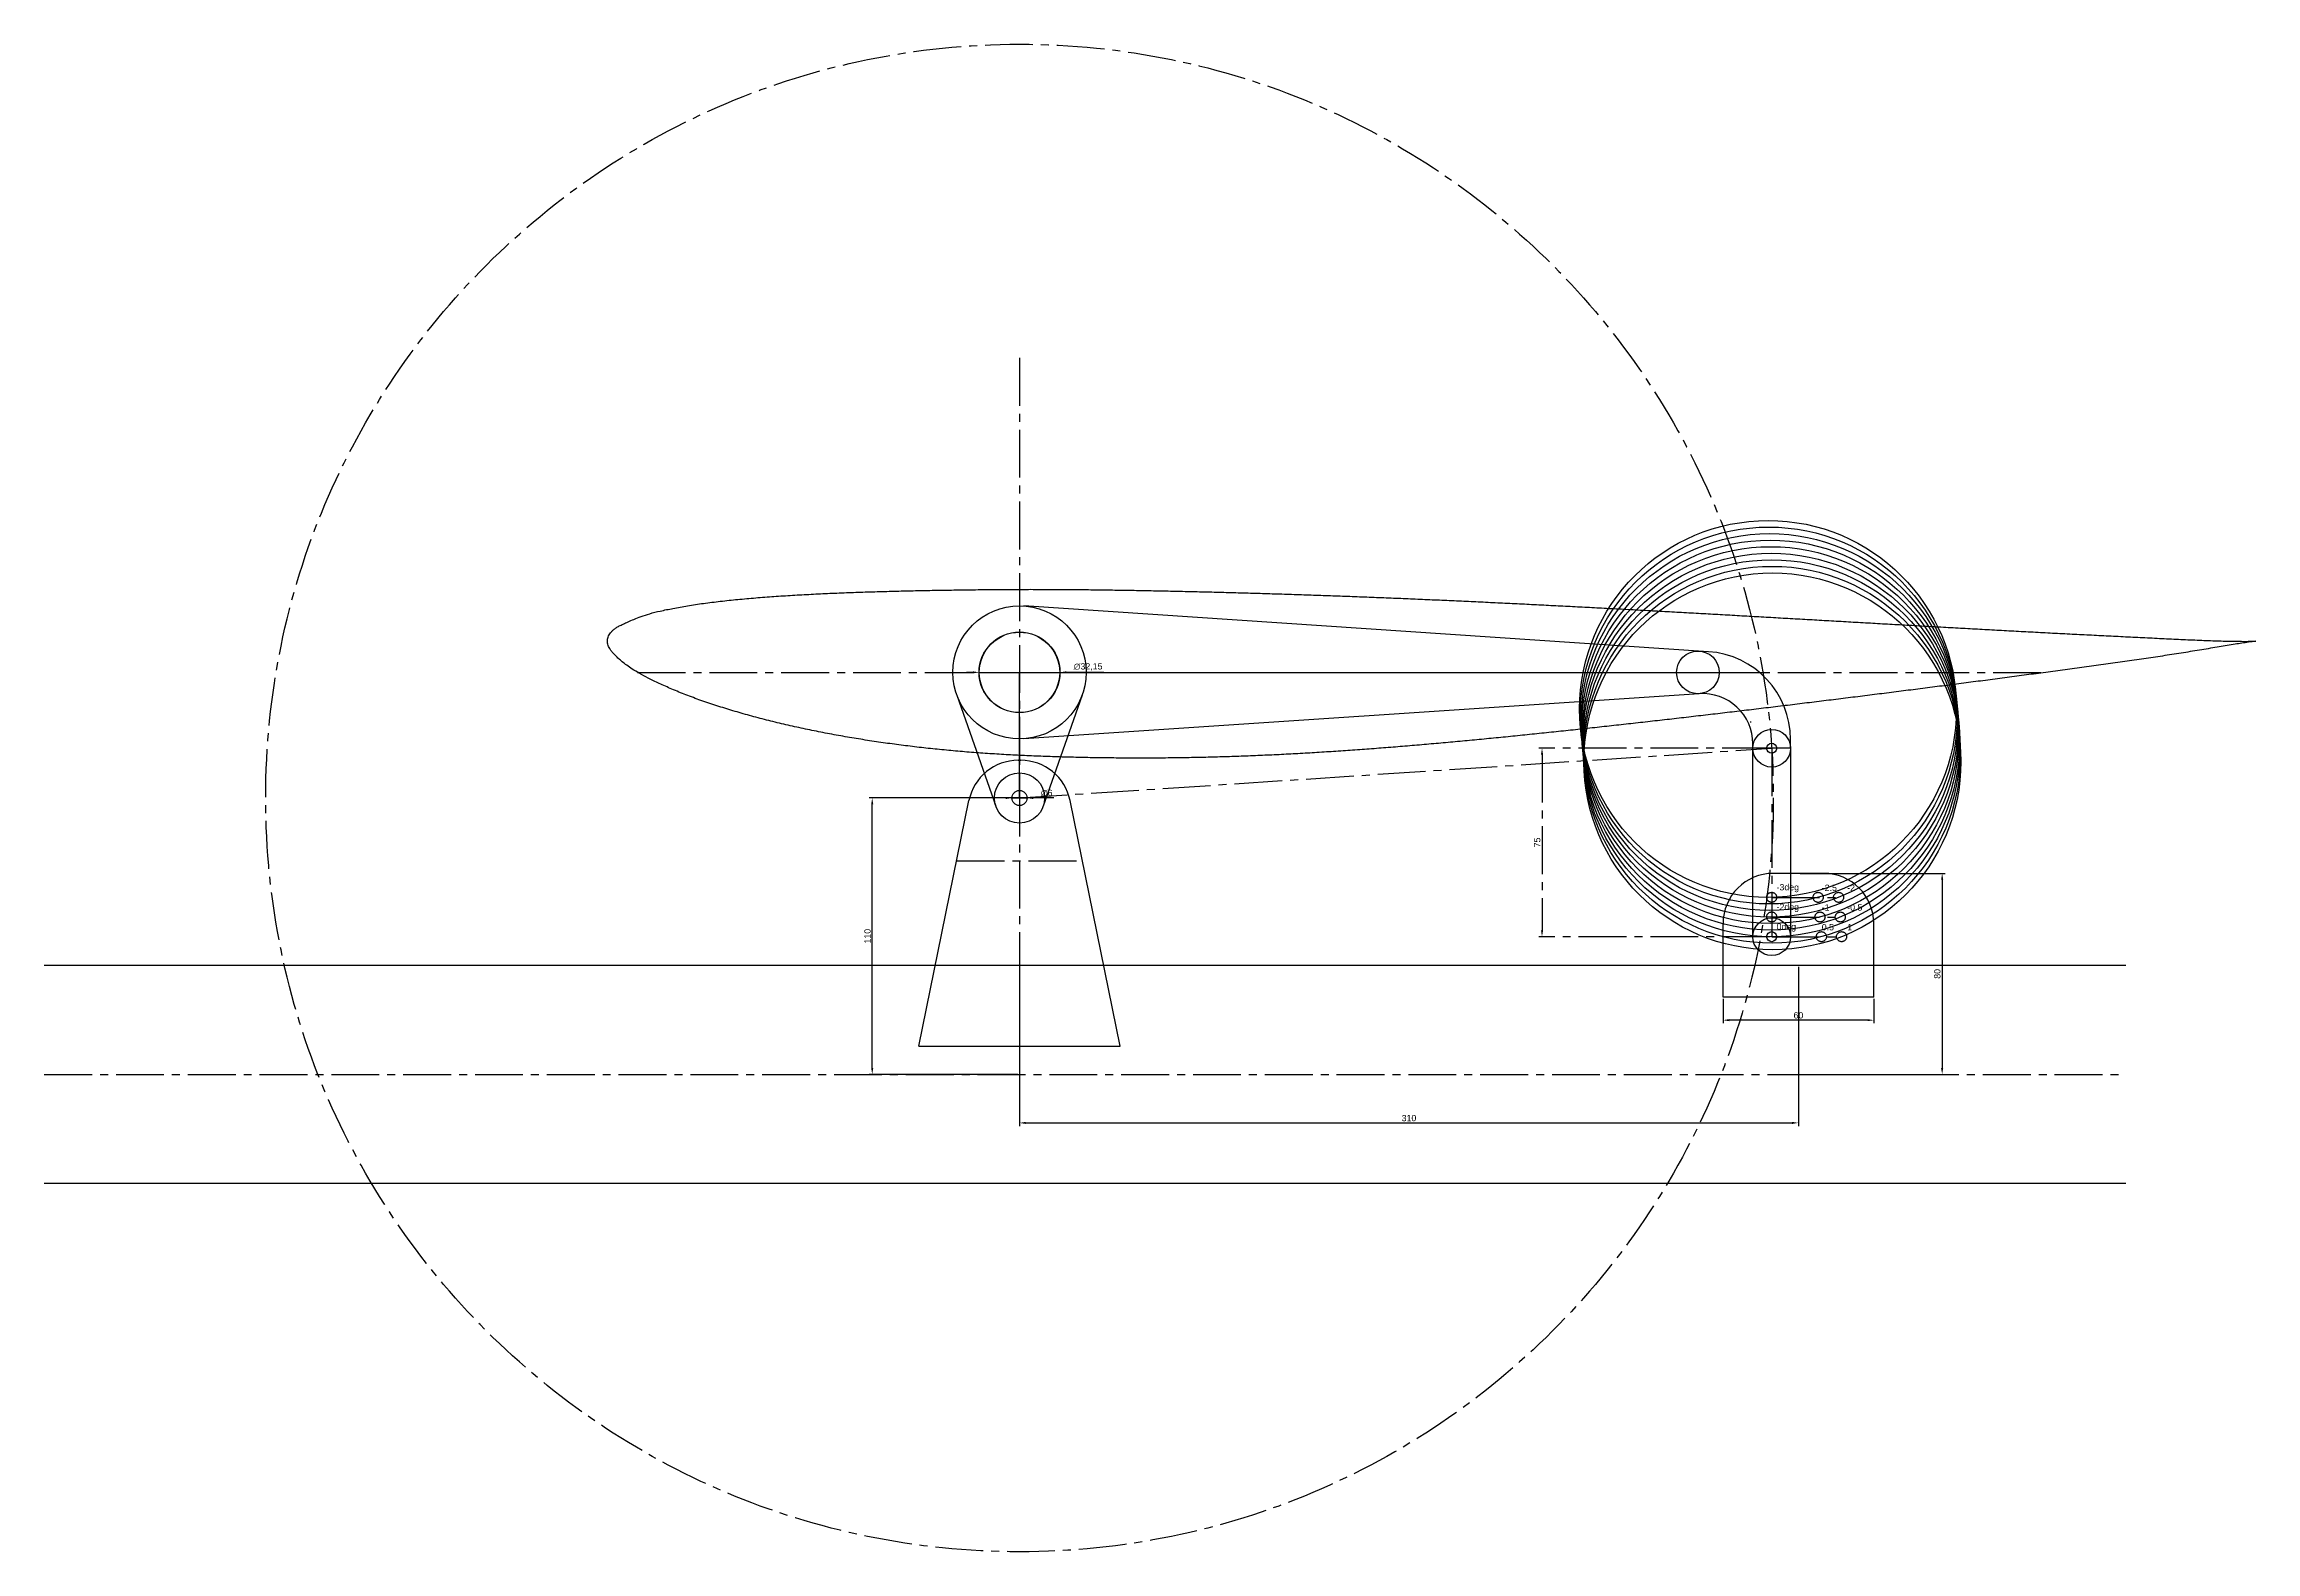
# Model space of a CAD drawing. Header units: millimetres. Extents: x 1725 to 3782, y 769 to 1686.
# Drawn here: x 2212 to 3092, y 769 to 1369 of the extents above; entities that cross this region are included whole.
import ezdxf

# ---------------------------------------------------------------- set-up
doc = ezdxf.new("R2010")
doc.units = ezdxf.units.MM
doc.linetypes.add('CENTER2', pattern=[28.575, 19.05, -3.175, 3.175, -3.175])
doc.styles.get("Standard").update_dxf_attribs({"font": 'arial.ttf'})
doc.dimstyles.new('ISO-25', dxfattribs={"dimtxt": 2.5, "dimasz": 2.5, "dimexe": 1.25, "dimexo": 0.625, "dimtad": 1, "dimtxsty": 'Standard', "dimcen": 2.5, "dimadec": 0, "dimazin": 0, "dimtfac": 1, "dimtmove": 0, "dimatfit": 3, "dimfxl": 1, "dimarcsym": 0})

# ---------------------------------------------------------------- blocks, each defined once
blk = doc.blocks.new('*D15')
at = {"color": 0, "lineweight": -2, "transparency": 16777216}
for p, q in [((2599.55, 1068.75), (2540.31, 1068.75)), ((2541.56, 961.25), (2541.56, 1066.25)), ((2599.55, 958.75), (2540.31, 958.75))]:
    blk.add_line(p, q, dxfattribs=at)
at = {"color": 0, "transparency": 16777216}
for points in [[(2541.15, 1066.25), (2541.98, 1066.25), (2541.56, 1068.75)], [(2541.15, 961.25), (2541.98, 961.25), (2541.56, 958.75)]]:
    blk.add_solid(points, dxfattribs=at)
at = {"layer": 'Defpoints', "color": 0, "transparency": 16777216}
for p in [(2541.56, 1068.75), (2600.17, 1068.75), (2600.17, 958.75)]:
    blk.add_point(p, dxfattribs=at)
at = {"color": 0, "transparency": 16777216, "insert": (2539.66, 1013.75), "char_height": 2.5, "attachment_point": 5, "rotation": 90}
blk.add_mtext('110', dxfattribs=at)
blk = doc.blocks.new('*D4')
at = {"color": 0, "lineweight": -2, "transparency": 16777216}
for p, q in [((2600.17, 1001.52), (2600.17, 938.19)), ((2910.17, 1001.52), (2910.17, 938.19)), ((2602.67, 939.44), (2907.67, 939.44))]:
    blk.add_line(p, q, dxfattribs=at)
at = {"color": 0, "transparency": 16777216}
for points in [[(2602.67, 939.85), (2602.67, 939.02), (2600.17, 939.44)], [(2907.67, 939.85), (2907.67, 939.02), (2910.17, 939.44)]]:
    blk.add_solid(points, dxfattribs=at)
at = {"layer": 'Defpoints', "color": 0, "transparency": 16777216}
for p in [(2600.17, 1002.15), (2910.17, 1002.15), (2910.17, 939.44)]:
    blk.add_point(p, dxfattribs=at)
at = {"color": 0, "transparency": 16777216, "insert": (2755.17, 941.34), "char_height": 2.5, "attachment_point": 5}
blk.add_mtext('310', dxfattribs=at)
blk = doc.blocks.new('*D5')
at = {"color": 0, "lineweight": -2, "transparency": 16777216}
for p, q in [((2594.67, 1068.75), (2592.17, 1068.75)), ((2597.17, 1068.75), (2603.17, 1068.75)), ((2613.78, 1068.75), (2605.67, 1068.75))]:
    blk.add_line(p, q, dxfattribs=at)
at = {"color": 0, "transparency": 16777216}
for points in [[(2594.67, 1069.16), (2594.67, 1068.33), (2597.17, 1068.75)], [(2605.67, 1069.16), (2605.67, 1068.33), (2603.17, 1068.75)]]:
    blk.add_solid(points, dxfattribs=at)
at = {"layer": 'Defpoints', "color": 0, "transparency": 16777216}
for p in [(2597.17, 1068.75), (2603.17, 1068.75)]:
    blk.add_point(p, dxfattribs=at)
at = {"color": 0, "transparency": 16777216, "insert": (2610.98, 1070.72), "char_height": 2.5, "attachment_point": 5}
blk.add_mtext('∅6', dxfattribs=at)
blk = doc.blocks.new('*D6')
at = {"color": 0, "lineweight": -2, "transparency": 16777216}
for p, q in [((2581.6, 1118.75), (2579.1, 1118.75)), ((2584.1, 1118.75), (2616.25, 1118.75)), ((2633.67, 1118.75), (2618.75, 1118.75))]:
    blk.add_line(p, q, dxfattribs=at)
at = {"color": 0, "transparency": 16777216}
for points in [[(2581.6, 1119.16), (2581.6, 1118.33), (2584.1, 1118.75)], [(2618.75, 1119.16), (2618.75, 1118.33), (2616.25, 1118.75)]]:
    blk.add_solid(points, dxfattribs=at)
at = {"layer": 'Defpoints', "color": 0, "transparency": 16777216}
for p in [(2584.1, 1118.75), (2616.25, 1118.75)]:
    blk.add_point(p, dxfattribs=at)
at = {"color": 0, "transparency": 16777216, "insert": (2627.46, 1120.91), "char_height": 2.5, "attachment_point": 5}
blk.add_mtext('∅32,15', dxfattribs=at)
blk = doc.blocks.new('*D16')
at = {"color": 0, "linetype": 'CENTER2', "lineweight": -2, "transparency": 16777216}
for p, q in [((2898.89, 1088.55), (2806.87, 1088.55)), ((2808.12, 1086.05), (2808.12, 1016.05)), ((2898.89, 1013.55), (2806.87, 1013.55))]:
    blk.add_line(p, q, dxfattribs=at)
at = {"color": 0, "linetype": 'CENTER2', "transparency": 16777216}
for points in [[(2807.71, 1086.05), (2808.54, 1086.05), (2808.12, 1088.55)], [(2807.71, 1016.05), (2808.54, 1016.05), (2808.12, 1013.55)]]:
    blk.add_solid(points, dxfattribs=at)
at = {"layer": 'Defpoints', "color": 0, "linetype": 'CENTER2', "transparency": 16777216}
for p in [(2899.52, 1088.55), (2808.12, 1013.55), (2899.52, 1013.55)]:
    blk.add_point(p, dxfattribs=at)
at = {"color": 0, "linetype": 'CENTER2', "transparency": 16777216, "insert": (2806.23, 1051.05), "char_height": 2.5, "attachment_point": 5, "rotation": 90}
blk.add_mtext('75', dxfattribs=at)
blk = doc.blocks.new('*D17')
at = {"color": 0, "lineweight": -2, "transparency": 16777216}
for p, q in [((2880.17, 988.88), (2880.17, 979.07)), ((2940.17, 988.88), (2940.17, 979.07)), ((2937.67, 980.32), (2882.67, 980.32))]:
    blk.add_line(p, q, dxfattribs=at)
at = {"color": 0, "transparency": 16777216}
for points in [[(2882.67, 980.74), (2882.67, 979.91), (2880.17, 980.32)], [(2937.67, 980.74), (2937.67, 979.91), (2940.17, 980.32)]]:
    blk.add_solid(points, dxfattribs=at)
at = {"layer": 'Defpoints', "color": 0, "transparency": 16777216}
for p in [(2880.17, 989.51), (2940.17, 989.51), (2880.17, 980.32)]:
    blk.add_point(p, dxfattribs=at)
at = {"color": 0, "transparency": 16777216, "insert": (2910.17, 982.23), "char_height": 2.5, "attachment_point": 5}
blk.add_mtext('60', dxfattribs=at)
blk = doc.blocks.new('*D18')
at = {"color": 0, "lineweight": -2, "transparency": 16777216}
for p, q in [((2910.8, 1038.75), (2968.61, 1038.75)), ((2967.36, 1036.25), (2967.36, 961.25)), ((2910.8, 958.75), (2968.61, 958.75))]:
    blk.add_line(p, q, dxfattribs=at)
at = {"color": 0, "transparency": 16777216}
for points in [[(2966.94, 1036.25), (2967.78, 1036.25), (2967.36, 1038.75)], [(2966.94, 961.25), (2967.78, 961.25), (2967.36, 958.75)]]:
    blk.add_solid(points, dxfattribs=at)
at = {"layer": 'Defpoints', "color": 0, "transparency": 16777216}
for p in [(2910.17, 1038.75), (2910.17, 958.75), (2967.36, 958.75)]:
    blk.add_point(p, dxfattribs=at)
at = {"color": 0, "transparency": 16777216, "insert": (2965.46, 998.75), "char_height": 2.5, "attachment_point": 5, "rotation": 90}
blk.add_mtext('80', dxfattribs=at)

msp = doc.modelspace()

# ---------------------------------------------------------------- linework, layer by layer
at = {"linetype": 'CENTER2'}
for p, q in [((2600.173, 1243.908), (2600.173, 958.746)), ((2600.173, 1118.746), (2896.621, 1118.746)), ((2600.173, 1068.746), (2899.518, 1088.553)), ((2899.518, 1088.553), (2899.518, 1013.553)), ((2899.518, 1029.206), (2926.132, 1029.206)), ((2899.518, 1021.384), (2926.826, 1021.384)), ((2899.518, 1013.553), (2927.328, 1013.553)), ((2212.038, 958.746), (3040.49, 958.746))]:
    msp.add_line(p, q, dxfattribs=at)
for p, q in [((2874.352, 1126.986), (2601.94, 1145.187)), ((2600.173, 1068.746), (2600.173, 1118.746)), ((2575.272, 1109.681), (2590.733, 1065.446)), ((2870.685, 1110.261), (2601.94, 1092.305)), ((2625.074, 1109.681), (2609.613, 1065.446)), ((2891.169, 1098.746), (2891.179, 1099.134)), ((2907.018, 1088.553), (2907.018, 1092.064)), ((2892.018, 1088.553), (2892.018, 1090.306)), ((2907.018, 1088.553), (2892.018, 1088.553)), ((2892.018, 1013.553), (2892.018, 1088.553)), ((2907.018, 1088.553), (2907.018, 1013.553)), ((2600.173, 1078.746), (2600.173, 1068.746)), ((2597.173, 1068.746), (2603.173, 1068.746))]:
    msp.add_line(p, q)
at = {"color": 2, "linetype": 'CENTER2'}
for p, q in [((2448.185, 1118.746), (2584.173, 1118.746)), ((2616.173, 1118.746), (3008.621, 1118.746))]:
    msp.add_line(p, q, dxfattribs=at)
at = {"color": 3}
for p, q in [((2599.651, 1083.746), (2600.695, 1083.746)), ((2560.173, 970.008), (2580.052, 1067.733)), ((2603.173, 1068.746), (2597.173, 1068.746)), ((2640.173, 970.008), (2620.293, 1067.733)), ((2920.173, 1038.746), (2900.173, 1038.746)), ((2880.173, 1002.148), (2880.173, 1018.746)), ((2940.173, 989.506), (2940.173, 1018.746)), ((2880.173, 989.506), (2880.173, 1002.148)), ((2940.173, 989.506), (2940.173, 1002.148)), ((2940.173, 989.506), (2880.173, 989.506)), ((2560.173, 970.008), (2640.173, 970.008))]:
    msp.add_line(p, q, dxfattribs=at)
at = {"color": 3, "linetype": 'CENTER2'}
for p, q in [((2575.173, 1043.746), (2625.173, 1043.746)), ((2880.173, 1002.148), (2940.173, 1002.148))]:
    msp.add_line(p, q, dxfattribs=at)
for points in [[(2212.038, 1002.148), (3040.49, 1002.148)], [(3040.49, 915.344), (2212.038, 915.344)]]:
    msp.add_lwpolyline(points)
at = {"linetype": 'CENTER2'}
for centre, radius in [((2600.173, 1068.746), 300), ((2899.518, 1029.206), 2), ((2918.001, 1029.206), 2), ((2926.132, 1029.206), 2), ((2899.518, 1021.409), 2), ((2918.742, 1021.384), 2), ((2926.826, 1021.384), 2), ((2919.304, 1013.553), 2), ((2927.328, 1013.553), 2)]:
    msp.add_circle(centre, radius, dxfattribs=at)
at = {"color": 217, "true_color": 0x93278f}
for centre in [(2898.072, 1104.192), (2898.37, 1101.591), (2898.645, 1098.988), (2898.897, 1096.382), (2899.127, 1093.774), (2899.334, 1091.164), (2899.518, 1088.553), (2899.68, 1085.94), (2899.818, 1083.325)]:
    msp.add_circle(centre, 75, dxfattribs=at)
for centre, radius in [((2600.173, 1118.746), 26.5), ((2600.173, 1118.746), 16.075), ((2870.173, 1118.746), 8.5), ((2899.518, 1088.553), 7.5), ((2899.518, 1088.553), 2), ((2600.173, 1068.746), 10), ((2600.173, 1068.746), 3), ((2899.518, 1013.553), 7.5), ((2899.518, 1013.553), 2)]:
    msp.add_circle(centre, radius)
at = {"color": 2}
msp.add_circle((2600.173, 1118.746), 16, dxfattribs=at)
at = {"color": 3}
msp.add_circle((2600.173, 1068.746), 3, dxfattribs=at)
for centre, radius, end in [((2872.018, 1092.064), 35, 86.177446), ((2872.018, 1090.306), 20, 93.822554)]:
    msp.add_arc(centre, radius, 0, end)
for centre, start, end in [((2599.651, 1063.746), 90, 168.501617), ((2600.695, 1063.746), 11.498383, 90), ((2900.173, 1018.746), 90, 180), ((2920.173, 1018.746), 0, 90)]:
    msp.add_arc(centre, 20, start, end, dxfattribs=at)
at = {"color": 2}
msp.add_spline([(3092.173, 1131.142), (3089.211, 1131.104), (3083.889, 1131.127), (3077.643, 1131.274), (3070.694, 1131.523), (3063.342, 1131.843), (3055.757, 1132.2), (3048.08, 1132.573), (3040.362, 1132.95), (3032.632, 1133.33), (3024.895, 1133.718), (3017.144, 1134.114), (3009.391, 1134.513), (3001.654, 1134.915), (2993.935, 1135.327), (2986.218, 1135.749), (2978.5, 1136.169), (2970.776, 1136.597), (2963.024, 1137.033), (2955.263, 1137.471), (2947.505, 1137.907), (2939.759, 1138.344), (2932.011, 1138.787), (2924.26, 1139.228), (2916.531, 1139.668), (2908.836, 1140.113), (2901.156, 1140.546), (2893.467, 1140.982), (2885.767, 1141.419), (2878.062, 1141.853), (2870.377, 1142.284), (2862.7, 1142.705), (2855.017, 1143.133), (2847.306, 1143.553), (2839.569, 1143.968), (2831.845, 1144.376), (2824.14, 1144.785), (2816.466, 1145.183), (2808.776, 1145.57), (2801.081, 1145.959), (2793.368, 1146.337), (2785.66, 1146.71), (2777.951, 1147.068), (2770.215, 1147.42), (2762.496, 1147.765), (2754.787, 1148.094), (2747.062, 1148.411), (2739.336, 1148.718), (2731.609, 1149.014), (2723.894, 1149.3), (2716.191, 1149.57), (2708.475, 1149.823), (2700.755, 1150.067), (2693.045, 1150.296), (2685.321, 1150.513), (2677.612, 1150.717), (2669.906, 1150.904), (2662.185, 1151.077), (2654.472, 1151.24), (2646.785, 1151.386), (2639.094, 1151.511), (2631.412, 1151.62), (2623.762, 1151.703), (2616.111, 1151.76), (2608.47, 1151.791), (2600.859, 1151.79), (2593.237, 1151.751), (2585.58, 1151.684), (2577.913, 1151.596), (2570.249, 1151.485), (2562.596, 1151.353), (2554.973, 1151.193), (2547.357, 1150.998), (2539.756, 1150.776), (2532.215, 1150.515), (2524.692, 1150.205), (2517.201, 1149.85), (2509.787, 1149.443), (2502.461, 1148.964), (2495.18, 1148.406), (2488.04, 1147.774), (2481.101, 1147.047), (2474.425, 1146.209), (2468.101, 1145.253), (2462.262, 1144.21), (2457.184, 1143.155), (2453.001, 1142.085), (2449.566, 1140.959), (2446.723, 1139.842), (2444.383, 1138.833), (2442.465, 1137.968), (2440.891, 1137.214), (2439.606, 1136.486), (2438.565, 1135.728), (2437.738, 1134.926), (2437.105, 1134.091), (2436.644, 1133.24), (2436.336, 1132.393), (2436.177, 1131.565), (2436.306, 1129.921), (2436.616, 1129.065), (2437.088, 1128.19), (2437.719, 1127.288), (2438.511, 1126.335), (2439.476, 1125.307), (2440.649, 1124.178), (2442.082, 1122.93), (2443.852, 1121.555), (2446.063, 1120.04), (2448.85, 1118.366), (2452.388, 1116.487), (2456.744, 1114.362), (2461.813, 1112.095), (2467.399, 1109.812), (2473.367, 1107.606), (2479.652, 1105.479), (2486.125, 1103.462), (2492.748, 1101.566), (2499.5, 1099.779), (2506.32, 1098.113), (2513.221, 1096.563), (2520.198, 1095.12), (2527.24, 1093.779), (2534.308, 1092.542), (2541.415, 1091.412), (2548.569, 1090.376), (2555.738, 1089.442), (2562.957, 1088.599), (2570.171, 1087.851), (2577.421, 1087.2), (2584.714, 1086.635), (2592.046, 1086.152), (2599.416, 1085.742), (2606.805, 1085.407), (2614.238, 1085.138), (2621.698, 1084.932), (2629.197, 1084.781), (2636.715, 1084.68), (2644.233, 1084.628), (2651.757, 1084.626), (2659.274, 1084.673), (2666.78, 1084.774), (2674.301, 1084.926), (2681.809, 1085.128), (2689.323, 1085.384), (2696.861, 1085.689), (2704.394, 1086.039), (2711.929, 1086.438), (2719.494, 1086.88), (2727.055, 1087.36), (2734.621, 1087.882), (2742.203, 1088.442), (2749.784, 1089.037), (2757.391, 1089.668), (2765.008, 1090.325), (2772.622, 1091.012), (2780.266, 1091.725), (2787.911, 1092.457), (2795.543, 1093.211), (2803.198, 1093.991), (2810.88, 1094.786), (2818.547, 1095.589), (2826.197, 1096.411), (2833.871, 1097.253), (2841.555, 1098.101), (2849.218, 1098.959), (2856.9, 1099.833), (2864.581, 1100.717), (2872.272, 1101.611), (2879.945, 1102.508), (2887.618, 1103.421), (2895.306, 1104.341), (2902.988, 1105.269), (2910.685, 1106.206), (2918.367, 1107.15), (2926.062, 1108.104), (2933.762, 1109.062), (2941.435, 1110.024), (2949.1, 1110.995), (2956.759, 1111.964), (2964.422, 1112.945), (2972.101, 1113.934), (2979.769, 1114.931), (2987.459, 1115.939), (2995.151, 1116.951), (3002.821, 1117.969), (3010.494, 1118.998), (3018.174, 1120.033), (3025.821, 1121.072), (3033.424, 1122.122), (3041.002, 1123.194), (3048.547, 1124.286), (3056.016, 1125.4), (3063.38, 1126.551), (3070.665, 1127.741), (3077.655, 1128.911), (3083.934, 1129.954), (3089.235, 1130.754), (3092.173, 1131.142)], degree=3, dxfattribs=at)

# ---------------------------------------------------------------- texts
at = {"color": 3, "char_height": 2.5, "attachment_point": 1}
for s, insert in [('-3deg', (2901.471, 1034.492)), ('-2.5', (2919.448, 1034.263)), ('-2', (2929.583, 1034.263)), ('-2deg', (2901.471, 1026.654)), ('-1', (2919.448, 1026.426)), ('-0.5', (2929.583, 1026.426)), ('0deg', (2901.471, 1018.811)), ('0.5', (2919.448, 1018.582)), ('1', (2929.583, 1018.582))]:
    msp.add_mtext_dynamic_manual_height_columns(s, width=26.94473, gutter_width=12.5, heights=[0], dxfattribs=dict(at, insert=insert))

# ---------------------------------------------------------------- dimensions: what is measured, and where the dimension line sits
for p1, p2, picture, middle in [((2584.098, 1118.746), (2616.248, 1118.746), '*D6', (2627.46, 1120.914)), ((2597.173, 1068.746), (2603.173, 1068.746), '*D5', (2610.976, 1070.717))]:
    dim = msp.add_diameter_dim_2p(p1=p1, p2=p2, dimstyle='ISO-25')
    dim.commit()
    dim.dimension.update_dxf_attribs({"geometry": picture, "text_midpoint": middle})
at = {"linetype": 'CENTER2'}
dim = msp.add_linear_dim(base=(2808.122, 1013.553), p1=(2899.518, 1088.553), p2=(2899.518, 1013.553), angle=90, dimstyle='ISO-25', dxfattribs=at)
dim.commit()
dim.dimension.update_dxf_attribs({"geometry": '*D16', "text_midpoint": (2806.225, 1051.053)})
at = {"color": 3}
for base, p1, p2, picture, middle in [((2541.563, 1068.746), (2600.173, 958.746), (2600.173, 1068.746), '*D15', (2539.661, 1013.746)), ((2967.36, 958.746), (2910.173, 1038.746), (2910.173, 958.746), '*D18', (2965.458, 998.746))]:
    dim = msp.add_linear_dim(base=base, p1=p1, p2=p2, angle=90, dimstyle='ISO-25', dxfattribs=at)
    dim.commit()
    dim.dimension.update_dxf_attribs({"geometry": picture, "text_midpoint": middle})
for base, p1, p2, picture, middle in [((2910.173, 939.437), (2600.173, 1002.148), (2910.173, 1002.148), '*D4', (2755.173, 941.34)), ((2880.173, 980.324), (2940.173, 989.506), (2880.173, 989.506), '*D17', (2910.173, 982.226))]:
    dim = msp.add_linear_dim(base=base, p1=p1, p2=p2, dimstyle='ISO-25', dxfattribs=at)
    dim.commit()
    dim.dimension.update_dxf_attribs({"geometry": picture, "text_midpoint": middle})

doc.saveas('drawing.dxf')
